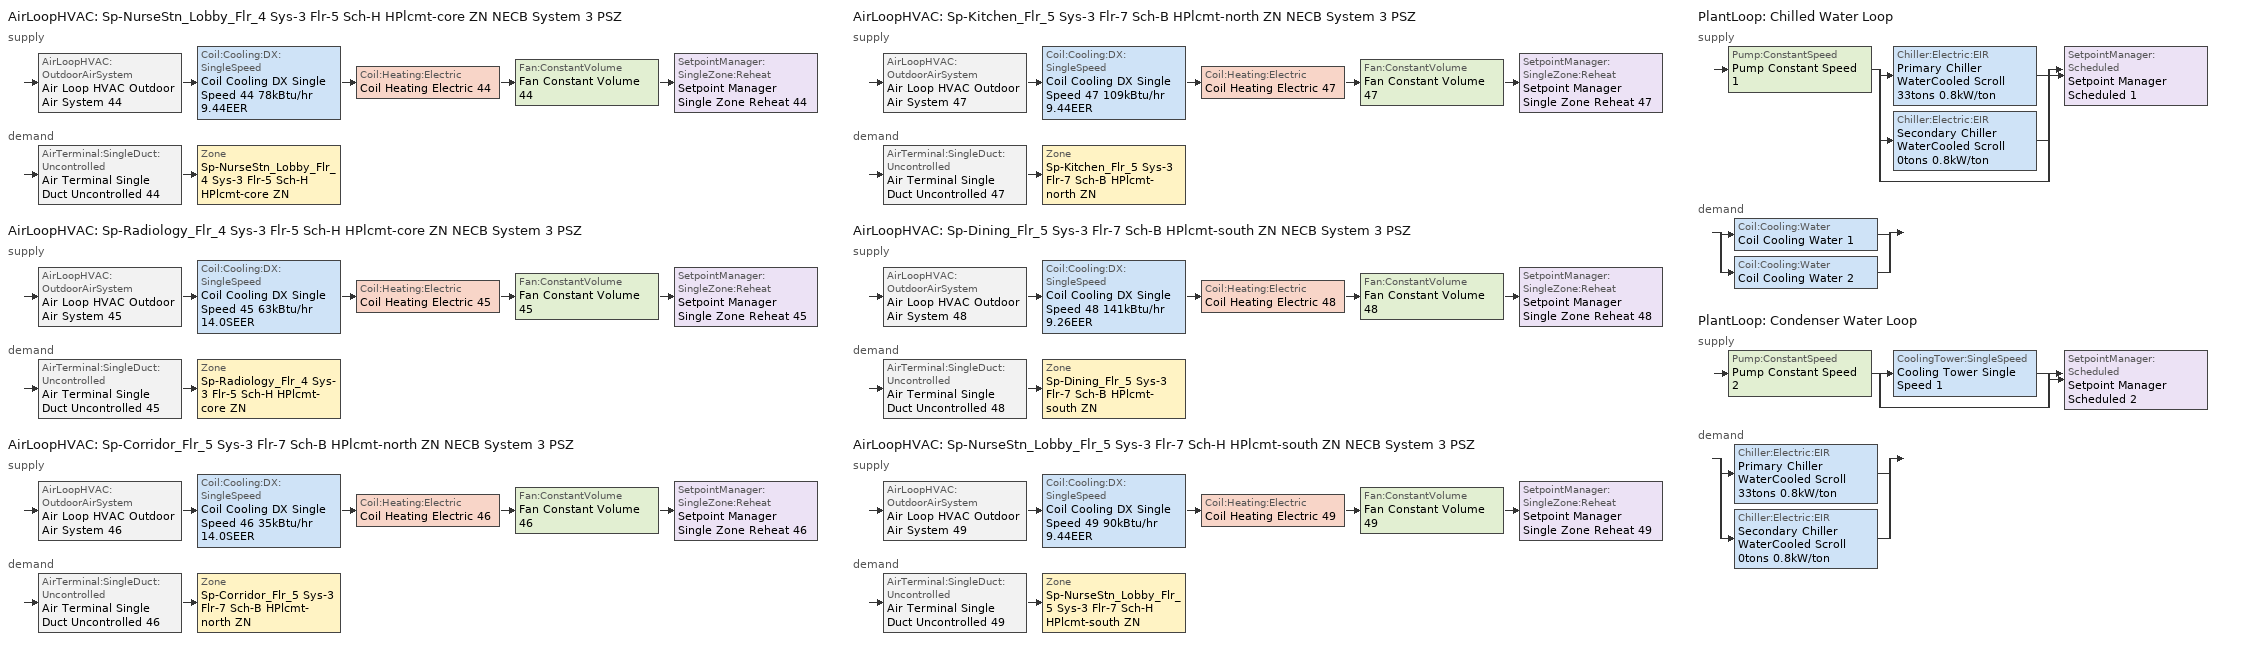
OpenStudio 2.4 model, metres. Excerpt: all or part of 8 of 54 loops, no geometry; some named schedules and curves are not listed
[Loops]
AirLoopHVAC 'Sp-NurseStn_Lobby_Flr_4 Sys-3 Flr-5 Sch-H HPlcmt-core ZN NECB System 3 PSZ'
 supply: AirLoopHVAC:OutdoorAirSystem 'Air Loop HVAC Outdoor Air System 44' > Coil:Cooling:DX:SingleSpeed 'Coil Cooling DX Single Speed 44 78kBtu/hr 9.44EER' > Coil:Heating:Electric 'Coil Heating Electric 44' > Fan:ConstantVolume 'Fan Constant Volume 44' > SetpointManager:SingleZone:Reheat 'Setpoint Manager Single Zone Reheat 44'
 demand: AirTerminal:SingleDuct:Uncontrolled 'Air Terminal Single Duct Uncontrolled 44' > Zone 'Sp-NurseStn_Lobby_Flr_4 Sys-3 Flr-5 Sch-H HPlcmt-core ZN'
AirLoopHVAC 'Sp-Radiology_Flr_4 Sys-3 Flr-5 Sch-H HPlcmt-core ZN NECB System 3 PSZ'
 supply: AirLoopHVAC:OutdoorAirSystem 'Air Loop HVAC Outdoor Air System 45' > Coil:Cooling:DX:SingleSpeed 'Coil Cooling DX Single Speed 45 63kBtu/hr 14.0SEER' > Coil:Heating:Electric 'Coil Heating Electric 45' > Fan:ConstantVolume 'Fan Constant Volume 45' > SetpointManager:SingleZone:Reheat 'Setpoint Manager Single Zone Reheat 45'
 demand: AirTerminal:SingleDuct:Uncontrolled 'Air Terminal Single Duct Uncontrolled 45' > Zone 'Sp-Radiology_Flr_4 Sys-3 Flr-5 Sch-H HPlcmt-core ZN'
AirLoopHVAC 'Sp-Corridor_Flr_5 Sys-3 Flr-7 Sch-B HPlcmt-north ZN NECB System 3 PSZ'
 supply: AirLoopHVAC:OutdoorAirSystem 'Air Loop HVAC Outdoor Air System 46' > Coil:Cooling:DX:SingleSpeed 'Coil Cooling DX Single Speed 46 35kBtu/hr 14.0SEER' > Coil:Heating:Electric 'Coil Heating Electric 46' > Fan:ConstantVolume 'Fan Constant Volume 46' > SetpointManager:SingleZone:Reheat 'Setpoint Manager Single Zone Reheat 46'
 demand: AirTerminal:SingleDuct:Uncontrolled 'Air Terminal Single Duct Uncontrolled 46' > Zone 'Sp-Corridor_Flr_5 Sys-3 Flr-7 Sch-B HPlcmt-north ZN'
AirLoopHVAC 'Sp-Kitchen_Flr_5 Sys-3 Flr-7 Sch-B HPlcmt-north ZN NECB System 3 PSZ'
 supply: AirLoopHVAC:OutdoorAirSystem 'Air Loop HVAC Outdoor Air System 47' > Coil:Cooling:DX:SingleSpeed 'Coil Cooling DX Single Speed 47 109kBtu/hr 9.44EER' > Coil:Heating:Electric 'Coil Heating Electric 47' > Fan:ConstantVolume 'Fan Constant Volume 47' > SetpointManager:SingleZone:Reheat 'Setpoint Manager Single Zone Reheat 47'
 demand: AirTerminal:SingleDuct:Uncontrolled 'Air Terminal Single Duct Uncontrolled 47' > Zone 'Sp-Kitchen_Flr_5 Sys-3 Flr-7 Sch-B HPlcmt-north ZN'
AirLoopHVAC 'Sp-Dining_Flr_5 Sys-3 Flr-7 Sch-B HPlcmt-south ZN NECB System 3 PSZ'
 supply: AirLoopHVAC:OutdoorAirSystem 'Air Loop HVAC Outdoor Air System 48' > Coil:Cooling:DX:SingleSpeed 'Coil Cooling DX Single Speed 48 141kBtu/hr 9.26EER' > Coil:Heating:Electric 'Coil Heating Electric 48' > Fan:ConstantVolume 'Fan Constant Volume 48' > SetpointManager:SingleZone:Reheat 'Setpoint Manager Single Zone Reheat 48'
 demand: AirTerminal:SingleDuct:Uncontrolled 'Air Terminal Single Duct Uncontrolled 48' > Zone 'Sp-Dining_Flr_5 Sys-3 Flr-7 Sch-B HPlcmt-south ZN'
AirLoopHVAC 'Sp-NurseStn_Lobby_Flr_5 Sys-3 Flr-7 Sch-H HPlcmt-south ZN NECB System 3 PSZ'
 supply: AirLoopHVAC:OutdoorAirSystem 'Air Loop HVAC Outdoor Air System 49' > Coil:Cooling:DX:SingleSpeed 'Coil Cooling DX Single Speed 49 90kBtu/hr 9.44EER' > Coil:Heating:Electric 'Coil Heating Electric 49' > Fan:ConstantVolume 'Fan Constant Volume 49' > SetpointManager:SingleZone:Reheat 'Setpoint Manager Single Zone Reheat 49'
 demand: AirTerminal:SingleDuct:Uncontrolled 'Air Terminal Single Duct Uncontrolled 49' > Zone 'Sp-NurseStn_Lobby_Flr_5 Sys-3 Flr-7 Sch-H HPlcmt-south ZN'
PlantLoop 'Chilled Water Loop'
 supply: Pump:ConstantSpeed 'Pump Constant Speed 1' > split
  | Chiller:Electric:EIR 'Primary Chiller WaterCooled Scroll 33tons 0.8kW/ton'
  | Chiller:Electric:EIR 'Secondary Chiller WaterCooled Scroll 0tons 0.8kW/ton'
  | bypass
  join > SetpointManager:Scheduled 'Setpoint Manager Scheduled 1'
 demand: split
  | Coil:Cooling:Water 'Coil Cooling Water 1'
  | Coil:Cooling:Water 'Coil Cooling Water 2'
PlantLoop 'Condenser Water Loop'
 supply: Pump:ConstantSpeed 'Pump Constant Speed 2' > split
  | CoolingTower:SingleSpeed 'Cooling Tower Single Speed 1'
  | bypass
  join > SetpointManager:Scheduled 'Setpoint Manager Scheduled 2'
 demand: split
  | Chiller:Electric:EIR 'Primary Chiller WaterCooled Scroll 33tons 0.8kW/ton'
  | Chiller:Electric:EIR 'Secondary Chiller WaterCooled Scroll 0tons 0.8kW/ton'
[Sizing:Zone] Zone Cooling Design Supply Air Temperature Input Method=SupplyAirTemperature; Zone Cooling Design Supply Air Temperature {C}=13; Zone Cooling Design Supply Air Temperature Difference {deltaC}=11.11; Zone Heating Design Supply Air Temperature Input Method=SupplyAirTemperature; Zone Heating Design Supply Air Temperature {C}=43; Zone Heating Design Supply Air Temperature Difference {deltaC}=11.11; Zone Cooling Design Supply Air Humidity Ratio {kg-H2O/kg-air}=0.0085; Zone Heating Design Supply Air Humidity Ratio {kg-H2O/kg-air}=0.008; Zone Heating Sizing Factor=1.3; Zone Cooling Sizing Factor=1.1; Cooling Design Air Flow Method=DesignDay; Heating Design Air Flow Method=DesignDay; Account for Dedicated Outdoor Air System=No; Dedicated Outdoor Air System Control Strategy=NeutralSupplyAir; Dedicated Outdoor Air Low Setpoint Temperature for Design {C}=autosize; Dedicated Outdoor Air High Setpoint Temperature for Design {C}=autosize
Sp-NurseStn_Lobby_Flr_4 Sys-3 Flr-5 Sch-H HPlcmt-core ZN; Sp-Radiology_Flr_4 Sys-3 Flr-5 Sch-H HPlcmt-core ZN; Sp-Corridor_Flr_5 Sys-3 Flr-7 Sch-B HPlcmt-north ZN; Sp-Kitchen_Flr_5 Sys-3 Flr-7 Sch-B HPlcmt-north ZN; Sp-Dining_Flr_5 Sys-3 Flr-7 Sch-B HPlcmt-south ZN; Sp-NurseStn_Lobby_Flr_5 Sys-3 Flr-7 Sch-H HPlcmt-south ZN
[Zone equipment]
Sp-NurseStn_Lobby_Flr_4 Sys-3 Flr-5 Sch-H HPlcmt-core ZN: Air Terminal Single Duct Uncontrolled 44, Zone HVAC Baseboard Convective Electric 44
Sp-Radiology_Flr_4 Sys-3 Flr-5 Sch-H HPlcmt-core ZN: Air Terminal Single Duct Uncontrolled 45, Zone HVAC Baseboard Convective Electric 45
Sp-Corridor_Flr_5 Sys-3 Flr-7 Sch-B HPlcmt-north ZN: Air Terminal Single Duct Uncontrolled 46, Zone HVAC Baseboard Convective Electric 46
Sp-Kitchen_Flr_5 Sys-3 Flr-7 Sch-B HPlcmt-north ZN: Air Terminal Single Duct Uncontrolled 47, Zone HVAC Baseboard Convective Electric 47
Sp-Dining_Flr_5 Sys-3 Flr-7 Sch-B HPlcmt-south ZN: Air Terminal Single Duct Uncontrolled 48, Zone HVAC Baseboard Convective Electric 48
Sp-NurseStn_Lobby_Flr_5 Sys-3 Flr-7 Sch-H HPlcmt-south ZN: Air Terminal Single Duct Uncontrolled 49, Zone HVAC Baseboard Convective Electric 49
[AirLoopHVAC] Design Supply Air Flow Rate {m3/s}=AutoSize
Name | Availability Schedule
Sp-NurseStn_Lobby_Flr_4 Sys-3 Flr-5 Sch-H HPlcmt-core ZN NECB System 3 PSZ | Sp-NurseStn_Lobby_Flr_4 Sys-3 Flr-5 Sch-H HPlcmt-core ZN NECB System 3 PSZ Occ Sch
Sp-Radiology_Flr_4 Sys-3 Flr-5 Sch-H HPlcmt-core ZN NECB System 3 PSZ | Sp-Radiology_Flr_4 Sys-3 Flr-5 Sch-H HPlcmt-core ZN NECB System 3 PSZ Occ Sch
Sp-Corridor_Flr_5 Sys-3 Flr-7 Sch-B HPlcmt-north ZN NECB System 3 PSZ | Sp-Corridor_Flr_5 Sys-3 Flr-7 Sch-B HPlcmt-north ZN NECB System 3 PSZ Occ Sch
Sp-Kitchen_Flr_5 Sys-3 Flr-7 Sch-B HPlcmt-north ZN NECB System 3 PSZ | Sp-Kitchen_Flr_5 Sys-3 Flr-7 Sch-B HPlcmt-north ZN NECB System 3 PSZ Occ Sch
Sp-Dining_Flr_5 Sys-3 Flr-7 Sch-B HPlcmt-south ZN NECB System 3 PSZ | Sp-Dining_Flr_5 Sys-3 Flr-7 Sch-B HPlcmt-south ZN NECB System 3 PSZ Occ Sch
Sp-NurseStn_Lobby_Flr_5 Sys-3 Flr-7 Sch-H HPlcmt-south ZN NECB System 3 PSZ | Sp-NurseStn_Lobby_Flr_5 Sys-3 Flr-7 Sch-H HPlcmt-south ZN NECB System 3 PSZ Occ Sch
[Sizing:System] Type of Load to Size On=Sensible; Design Outdoor Air Flow Rate {m3/s}=Autosize; Minimum System Air Flow Ratio=1; Preheat Design Temperature {C}=7; Preheat Design Humidity Ratio {kg-H2O/kg-Air}=0.008; Precool Design Temperature {C}=13; Precool Design Humidity Ratio {kg-H2O/kg-Air}=0.008; Central Cooling Design Supply Air Temperature {C}=13; Central Heating Design Supply Air Temperature {C}=43; Sizing Option=NonCoincident; 100% Outdoor Air in Cooling=No; 100% Outdoor Air in Heating=No; Central Cooling Design Supply Air Humidity Ratio {kg-H2O/kg-Air}=0.0085; Central Heating Design Supply Air Humidity Ratio {kg-H2O/kg-Air}=0.008; Cooling Design Air Flow Method=DesignDay; Cooling Design Air Flow Rate {m3/s}=0; Heating Design Air Flow Method=DesignDay; Heating Design Air Flow Rate {m3/s}=0; System Outdoor Air Method=ZoneSum; Zone Maximum Outdoor Air Fraction=1; Cooling Supply Air Flow Rate Per Floor Area {m3/s-m2}=0.00996765; Cooling Fraction of Autosized Cooling Supply Air Flow Rate=1; Cooling Supply Air Flow Rate Per Unit Cooling Capacity {m3/s-W}=3.94755e-05; Heating Supply Air Flow Rate Per Floor Area {m3/s-m2}=0.00996765; Heating Fraction of Autosized Heating Supply Air Flow Rate=1; Heating Fraction of Autosized Cooling Supply Air Flow Rate=1; Heating Supply Air Flow Rate Per Unit Heating Capacity {m3/s-W}=3.15882e-05; Cooling Design Capacity Method=CoolingDesignCapacity; Cooling Design Capacity {W}=autosize; Cooling Design Capacity Per Floor Area {W/m2}=234.7; Fraction of Autosized Cooling Design Capacity=1; Heating Design Capacity Method=HeatingDesignCapacity; Heating Design Capacity {W}=autosize; Heating Design Capacity Per Floor Area {W/m2}=157; Fraction of Autosized Heating Design Capacity=1; Central Cooling Capacity Control Method=OnOff
Sp-NurseStn_Lobby_Flr_4 Sys-3 Flr-5 Sch-H HPlcmt-core ZN NECB System 3 PSZ; Sp-Radiology_Flr_4 Sys-3 Flr-5 Sch-H HPlcmt-core ZN NECB System 3 PSZ; Sp-Corridor_Flr_5 Sys-3 Flr-7 Sch-B HPlcmt-north ZN NECB System 3 PSZ; Sp-Kitchen_Flr_5 Sys-3 Flr-7 Sch-B HPlcmt-north ZN NECB System 3 PSZ; Sp-Dining_Flr_5 Sys-3 Flr-7 Sch-B HPlcmt-south ZN NECB System 3 PSZ; Sp-NurseStn_Lobby_Flr_5 Sys-3 Flr-7 Sch-H HPlcmt-south ZN NECB System 3 PSZ
[Fan:ConstantVolume] Availability Schedule=Always On Discrete; Fan Efficiency=0.39975; Pressure Rise {Pa}=640; Maximum Flow Rate {m3/s}=AutoSize; Motor Efficiency=0.615
Fan Constant Volume 44; Fan Constant Volume 45; Fan Constant Volume 46; Fan Constant Volume 47; Fan Constant Volume 48; Fan Constant Volume 49
[Coil:Heating:Electric] Availability Schedule=Always On Discrete
Coil Heating Electric 44; Coil Heating Electric 45; Coil Heating Electric 46; Coil Heating Electric 47; Coil Heating Electric 48; Coil Heating Electric 49
[Coil:Cooling:DX:SingleSpeed] Availability Schedule=Always On Discrete; Rated Total Cooling Capacity {W}=autosize; Rated Sensible Heat Ratio=autosize; Rated Air Flow Rate {m3/s}=autosize; Rated Evaporator Fan Power Per Volume Flow Rate {W/(m3/s)}=773.3; Total Cooling Capacity Function of Temperature Curve=DXCOOL-NECB2011-REF-CAPFT; Total Cooling Capacity Function of Flow Fraction Curve=DXCOOL-NECB2011-REF-CAPFFLOW; Energy Input Ratio Function of Temperature Curve=DXCOOL-NECB2011-REF-COOLEIRFT; Energy Input Ratio Function of Flow Fraction Curve=DXCOOL-NECB2011-REF-COOLEIRFFLOW; Part Load Fraction Correlation Curve=DXCOOL-NECB2011-REF-COOLPLFFPLR; Condenser Type=AirCooled; Evaporative Condenser Effectiveness=0; Evaporative Condenser Air Flow Rate {m3/s}=Autosize; Evaporative Condenser Pump Rated Power Consumption {W}=Autosize; Crankcase Heater Capacity {W}=0; Maximum Outdoor Dry-Bulb Temperature for Crankcase Heater Operation {C}=0; Basin Heater Capacity {W/K}=0; Basin Heater Setpoint Temperature {C}=10
Name | Rated COP {W/W}
Coil Cooling DX Single Speed 44 78kBtu/hr 9.44EER | 3.24843
Coil Cooling DX Single Speed 45 63kBtu/hr 14.0SEER; Coil Cooling DX Single Speed 46 35kBtu/hr 14.0SEER | 3.8248
Coil Cooling DX Single Speed 47 109kBtu/hr 9.44EER | 3.27137
Coil Cooling DX Single Speed 48 141kBtu/hr 9.26EER | 3.23221
Coil Cooling DX Single Speed 49 90kBtu/hr 9.44EER | 3.25701
[Controller:OutdoorAir] Minimum Outdoor Air Flow Rate {m3/s}=0; Maximum Outdoor Air Flow Rate {m3/s}=Autosize; Economizer Control Action Type=ModulateFlow; Lockout Type=NoLockout; Minimum Limit Type=FixedMinimum; High Humidity Control=No
Name | Economizer Control Type | Minimum Outdoor Air Schedule | Controller Mechanical Ventilation | Heat Recovery Bypass Control Type | Economizer Maximum Limit Dry-Bulb Temperature {C} | Economizer Maximum Limit Enthalpy {J/kg} | Economizer Minimum Limit Dry-Bulb Temperature {C}
Controller Outdoor Air 44 | DifferentialEnthalpy | Sp-NurseStn_Lobby_Flr_4 Sys-3 Flr-5 Sch-H HPlcmt-core ZN NECB System 3 PSZ Occ Sch | Controller Mechanical Ventilation 44 | BypassWhenWithinEconomizerLimits
Controller Outdoor Air 45 | NoEconomizer | Sp-Radiology_Flr_4 Sys-3 Flr-5 Sch-H HPlcmt-core ZN NECB System 3 PSZ Occ Sch | Controller Mechanical Ventilation 45 | BypassWhenWithinEconomizerLimits | 28 | 64000 | -100
Controller Outdoor Air 46 | NoEconomizer | Sp-Corridor_Flr_5 Sys-3 Flr-7 Sch-B HPlcmt-north ZN NECB System 3 PSZ Occ Sch | Controller Mechanical Ventilation 46 | BypassWhenWithinEconomizerLimits | 28 | 64000 | -100
Controller Outdoor Air 47 | DifferentialEnthalpy | Sp-Kitchen_Flr_5 Sys-3 Flr-7 Sch-B HPlcmt-north ZN NECB System 3 PSZ Occ Sch | Controller Mechanical Ventilation 47 | BypassWhenWithinEconomizerLimits
Controller Outdoor Air 48 | DifferentialEnthalpy | Sp-Dining_Flr_5 Sys-3 Flr-7 Sch-B HPlcmt-south ZN NECB System 3 PSZ Occ Sch | Controller Mechanical Ventilation 48 | BypassWhenOAFlowGreaterThanMinimum
Controller Outdoor Air 49 | DifferentialEnthalpy | Sp-NurseStn_Lobby_Flr_5 Sys-3 Flr-7 Sch-H HPlcmt-south ZN NECB System 3 PSZ Occ Sch | Controller Mechanical Ventilation 49 | BypassWhenWithinEconomizerLimits
[Controller:MechanicalVentilation] Availability Schedule=Always On Discrete; System Outdoor Air Method=ZoneSum
Controller Mechanical Ventilation 44; Controller Mechanical Ventilation 45; Controller Mechanical Ventilation 46; Controller Mechanical Ventilation 47; Controller Mechanical Ventilation 48; Controller Mechanical Ventilation 49
[AirLoopHVAC:OutdoorAirSystem]
Name | Controller
Air Loop HVAC Outdoor Air System 44 | Controller Outdoor Air 44
Air Loop HVAC Outdoor Air System 45 | Controller Outdoor Air 45
Air Loop HVAC Outdoor Air System 46 | Controller Outdoor Air 46
Air Loop HVAC Outdoor Air System 47 | Controller Outdoor Air 47
Air Loop HVAC Outdoor Air System 48 | Controller Outdoor Air 48
Air Loop HVAC Outdoor Air System 49 | Controller Outdoor Air 49
[SetpointManager:SingleZone:Reheat] Minimum Supply Air Temperature {C}=13; Maximum Supply Air Temperature {C}=43
Name | Control Zone
Setpoint Manager Single Zone Reheat 44 | Sp-NurseStn_Lobby_Flr_4 Sys-3 Flr-5 Sch-H HPlcmt-core ZN
Setpoint Manager Single Zone Reheat 45 | Sp-Radiology_Flr_4 Sys-3 Flr-5 Sch-H HPlcmt-core ZN
Setpoint Manager Single Zone Reheat 46 | Sp-Corridor_Flr_5 Sys-3 Flr-7 Sch-B HPlcmt-north ZN
Setpoint Manager Single Zone Reheat 47 | Sp-Kitchen_Flr_5 Sys-3 Flr-7 Sch-B HPlcmt-north ZN
Setpoint Manager Single Zone Reheat 48 | Sp-Dining_Flr_5 Sys-3 Flr-7 Sch-B HPlcmt-south ZN
Setpoint Manager Single Zone Reheat 49 | Sp-NurseStn_Lobby_Flr_5 Sys-3 Flr-7 Sch-H HPlcmt-south ZN
[AirTerminal:SingleDuct:Uncontrolled] Availability Schedule=Always On Discrete; Maximum Air Flow Rate {m3/s}=AutoSize
Air Terminal Single Duct Uncontrolled 44; Air Terminal Single Duct Uncontrolled 45; Air Terminal Single Duct Uncontrolled 46; Air Terminal Single Duct Uncontrolled 47; Air Terminal Single Duct Uncontrolled 48; Air Terminal Single Duct Uncontrolled 49
[ZoneHVAC:Baseboard:Convective:Electric] Availability Schedule=Always On Discrete; Nominal Capacity {W}=autosize; Efficiency=1
Zone HVAC Baseboard Convective Electric 44; Zone HVAC Baseboard Convective Electric 45; Zone HVAC Baseboard Convective Electric 46; Zone HVAC Baseboard Convective Electric 47; Zone HVAC Baseboard Convective Electric 48; Zone HVAC Baseboard Convective Electric 49
[PlantLoop] Glycol Concentration=0; Plant Loop Volume {m3}=Autocalculate; Load Distribution Scheme=Optimal
Chilled Water Loop; Condenser Water Loop
[Sizing:Plant] Loop Design Temperature Difference {deltaC}=6; Sizing Option=NonCoincident; Zone Timesteps in Averaging Window=1; Coincident Sizing Factor Mode=None
Name | Loop Type | Design Loop Exit Temperature {C}
Chilled Water Loop | Cooling | 7
Condenser Water Loop | Condenser | 29
[Pump:ConstantSpeed] Rated Flow Rate {m3/s}=autosize; Rated Pump Head {Pa}=179352; Rated Power Consumption {W}=autosize; Fraction of Motor Inefficiencies to Fluid Stream=0; Pump Control Type=Intermittent; Design Power Sizing Method=PowerPerFlowPerPressure; Design Electric Power per Unit Flow Rate {W/(m3/s)}=348701.1
Name | Motor Efficiency | Design Shaft Power per Unit Flow Rate per Unit Head {W-s/m3-Pa}
Pump Constant Speed 1 | 0.865 | 1.69342
Pump Constant Speed 2 | 0.895 | 1.50185
[Chiller:Electric:EIR] Reference COP {W/W}=4.5032; Cooling Capacity Function of Temperature Curve=WaterCooled_Scroll_CAPFT_NECB2011; Electric Input to Cooling Output Ratio Function of Temperature Curve=WaterCooled_Scroll_EIRFT_NECB2011; Electric Input to Cooling Output Ratio Function of Part Load Ratio Curve=WaterCooled_Scroll_EIRFPLR_NECB2011; Minimum Part Load Ratio=0.25; Minimum Unloading Ratio=0.25; Condenser Type=WaterCooled; Chiller Flow Mode=LeavingSetpointModulated; Design Heat Recovery Water Flow Rate {m3/s}=0; Sizing Factor=1; Basin Heater Capacity {W/K}=0; Basin Heater Setpoint Temperature {C}=10
Name | Reference Capacity {W}
Primary Chiller WaterCooled Scroll 33tons 0.8kW/ton | 117193
Secondary Chiller WaterCooled Scroll 0tons 0.8kW/ton | 0.001
[SetpointManager:Scheduled] Control Variable=Temperature
Name | Schedule
Setpoint Manager Scheduled 1 | CHW Temp
Setpoint Manager Scheduled 2 | CW Temp
[CoolingTower:SingleSpeed]
Cooling Tower Single Speed 1: Design Water Flow Rate {m3/s}=autosize; Design Air Flow Rate {m3/s}=autosize; Fan Power at Design Air Flow Rate {W}=1861.83; U-Factor Times Area Value at Design Air Flow Rate {W/K}=autosize; Air Flow Rate in Free Convection Regime {m3/s}=autosize; U-Factor Times Area Value at Free Convection Air Flow Rate {W/K}=autosize; Performance Input Method=UFactorTimesAreaAndDesignWaterFlowRate; Free Convection Capacity {W}=0; Basin Heater Capacity {W/K}=0; Evaporation Loss Mode=LossFactor; Evaporation Loss Factor {percent/K}=0.2; Drift Loss Percent {percent}=0.008; Blowdown Calculation Mode=ConcentrationRatio; Blowdown Concentration Ratio=3; Capacity Control=FanCycling; Number of Cells=1; Cell Control=MinimalCell; Cell Minimum  Water Flow Rate Fraction=0.33; Cell Maximum Water Flow Rate Fraction=2.5; Sizing Factor=1; Free Convection Air Flow Rate Sizing Factor=0.1; Free Convection U-Factor Times Area Value Sizing Factor=0.1; Heat Rejection Capacity and Nominal Capacity Sizing Ratio=1.25; Free Convection Nominal Capacity Sizing Factor=0.1; Design Inlet Air Dry-Bulb Temperature {C}=35; Design Inlet Air Wet-Bulb Temperature {C}=24; Design Approach Temperature {deltaC}=5; Design Range Temperature {deltaC}=6
[Coil:Cooling:Water] Availability Schedule=Always On Discrete
Coil Cooling Water 1; Coil Cooling Water 2
[Controller:WaterCoil] Action=Reverse; Minimum Actuated Flow {m3/s}=0
Name | Water Coil
Controller Water Coil 1 | Coil Cooling Water 1
Controller Water Coil 2 | Coil Cooling Water 2
[Schedule:Ruleset]
Name | Default Day Schedule | Summer Design Day Schedule | Winter Design Day Schedule
Sp-Corridor_Flr_5 Sys-3 Flr-7 Sch-B HPlcmt-north ZN NECB System 3 PSZ Occ Sch | Sp-Corridor_Flr_5 Sys-3 Flr-7 Sch-B HPlcmt-north ZN NECB System 3 PSZ Occ Sch Default | Sp-Corridor_Flr_5 Sys-3 Flr-7 Sch-B HPlcmt-north ZN NECB System 3 PSZ Occ Sch Summer Design Day | Sp-Corridor_Flr_5 Sys-3 Flr-7 Sch-B HPlcmt-north ZN NECB System 3 PSZ Occ Sch Winter Design Day
Sp-Dining_Flr_5 Sys-3 Flr-7 Sch-B HPlcmt-south ZN NECB System 3 PSZ Occ Sch | Sp-Dining_Flr_5 Sys-3 Flr-7 Sch-B HPlcmt-south ZN NECB System 3 PSZ Occ Sch Default | Sp-Dining_Flr_5 Sys-3 Flr-7 Sch-B HPlcmt-south ZN NECB System 3 PSZ Occ Sch Summer Design Day | Sp-Dining_Flr_5 Sys-3 Flr-7 Sch-B HPlcmt-south ZN NECB System 3 PSZ Occ Sch Winter Design Day
Sp-Kitchen_Flr_5 Sys-3 Flr-7 Sch-B HPlcmt-north ZN NECB System 3 PSZ Occ Sch | Sp-Kitchen_Flr_5 Sys-3 Flr-7 Sch-B HPlcmt-north ZN NECB System 3 PSZ Occ Sch Default | Sp-Kitchen_Flr_5 Sys-3 Flr-7 Sch-B HPlcmt-north ZN NECB System 3 PSZ Occ Sch Summer Design Day | Sp-Kitchen_Flr_5 Sys-3 Flr-7 Sch-B HPlcmt-north ZN NECB System 3 PSZ Occ Sch Winter Design Day
Sp-NurseStn_Lobby_Flr_4 Sys-3 Flr-5 Sch-H HPlcmt-core ZN NECB System 3 PSZ Occ Sch | Sp-NurseStn_Lobby_Flr_4 Sys-3 Flr-5 Sch-H HPlcmt-core ZN NECB System 3 PSZ Occ Sch Default | Sp-NurseStn_Lobby_Flr_4 Sys-3 Flr-5 Sch-H HPlcmt-core ZN NECB System 3 PSZ Occ Sch Summer Design Day | Sp-NurseStn_Lobby_Flr_4 Sys-3 Flr-5 Sch-H HPlcmt-core ZN NECB System 3 PSZ Occ Sch Winter Design Day
Sp-NurseStn_Lobby_Flr_5 Sys-3 Flr-7 Sch-H HPlcmt-south ZN NECB System 3 PSZ Occ Sch | Sp-NurseStn_Lobby_Flr_5 Sys-3 Flr-7 Sch-H HPlcmt-south ZN NECB System 3 PSZ Occ Sch Default | Sp-NurseStn_Lobby_Flr_5 Sys-3 Flr-7 Sch-H HPlcmt-south ZN NECB System 3 PSZ Occ Sch Summer Design Day | Sp-NurseStn_Lobby_Flr_5 Sys-3 Flr-7 Sch-H HPlcmt-south ZN NECB System 3 PSZ Occ Sch Winter Design Day
Sp-Radiology_Flr_4 Sys-3 Flr-5 Sch-H HPlcmt-core ZN NECB System 3 PSZ Occ Sch | Sp-Radiology_Flr_4 Sys-3 Flr-5 Sch-H HPlcmt-core ZN NECB System 3 PSZ Occ Sch Default | Sp-Radiology_Flr_4 Sys-3 Flr-5 Sch-H HPlcmt-core ZN NECB System 3 PSZ Occ Sch Summer Design Day | Sp-Radiology_Flr_4 Sys-3 Flr-5 Sch-H HPlcmt-core ZN NECB System 3 PSZ Occ Sch Winter Design Day
[Schedule:Constant]
Always On Discrete: Value=1
[Curve:Biquadratic]
DXCOOL-NECB2011-REF-CAPFT: Coefficient1 Constant=0.867905; Coefficient2 x=0.0142459; Coefficient3 x**2=0.00055436; Coefficient4 y=-0.0075575; Coefficient5 y**2=3.3e-05; Coefficient6 x*y=-0.0001918; Minimum Value of x=13; Maximum Value of x=24; Minimum Value of y=24; Maximum Value of y=46
[Curve:Quadratic]
DXCOOL-NECB2011-REF-CAPFFLOW: Coefficient1 Constant=1; Coefficient2 x=0; Coefficient3 x**2=0; Minimum Value of x=0; Maximum Value of x=1
